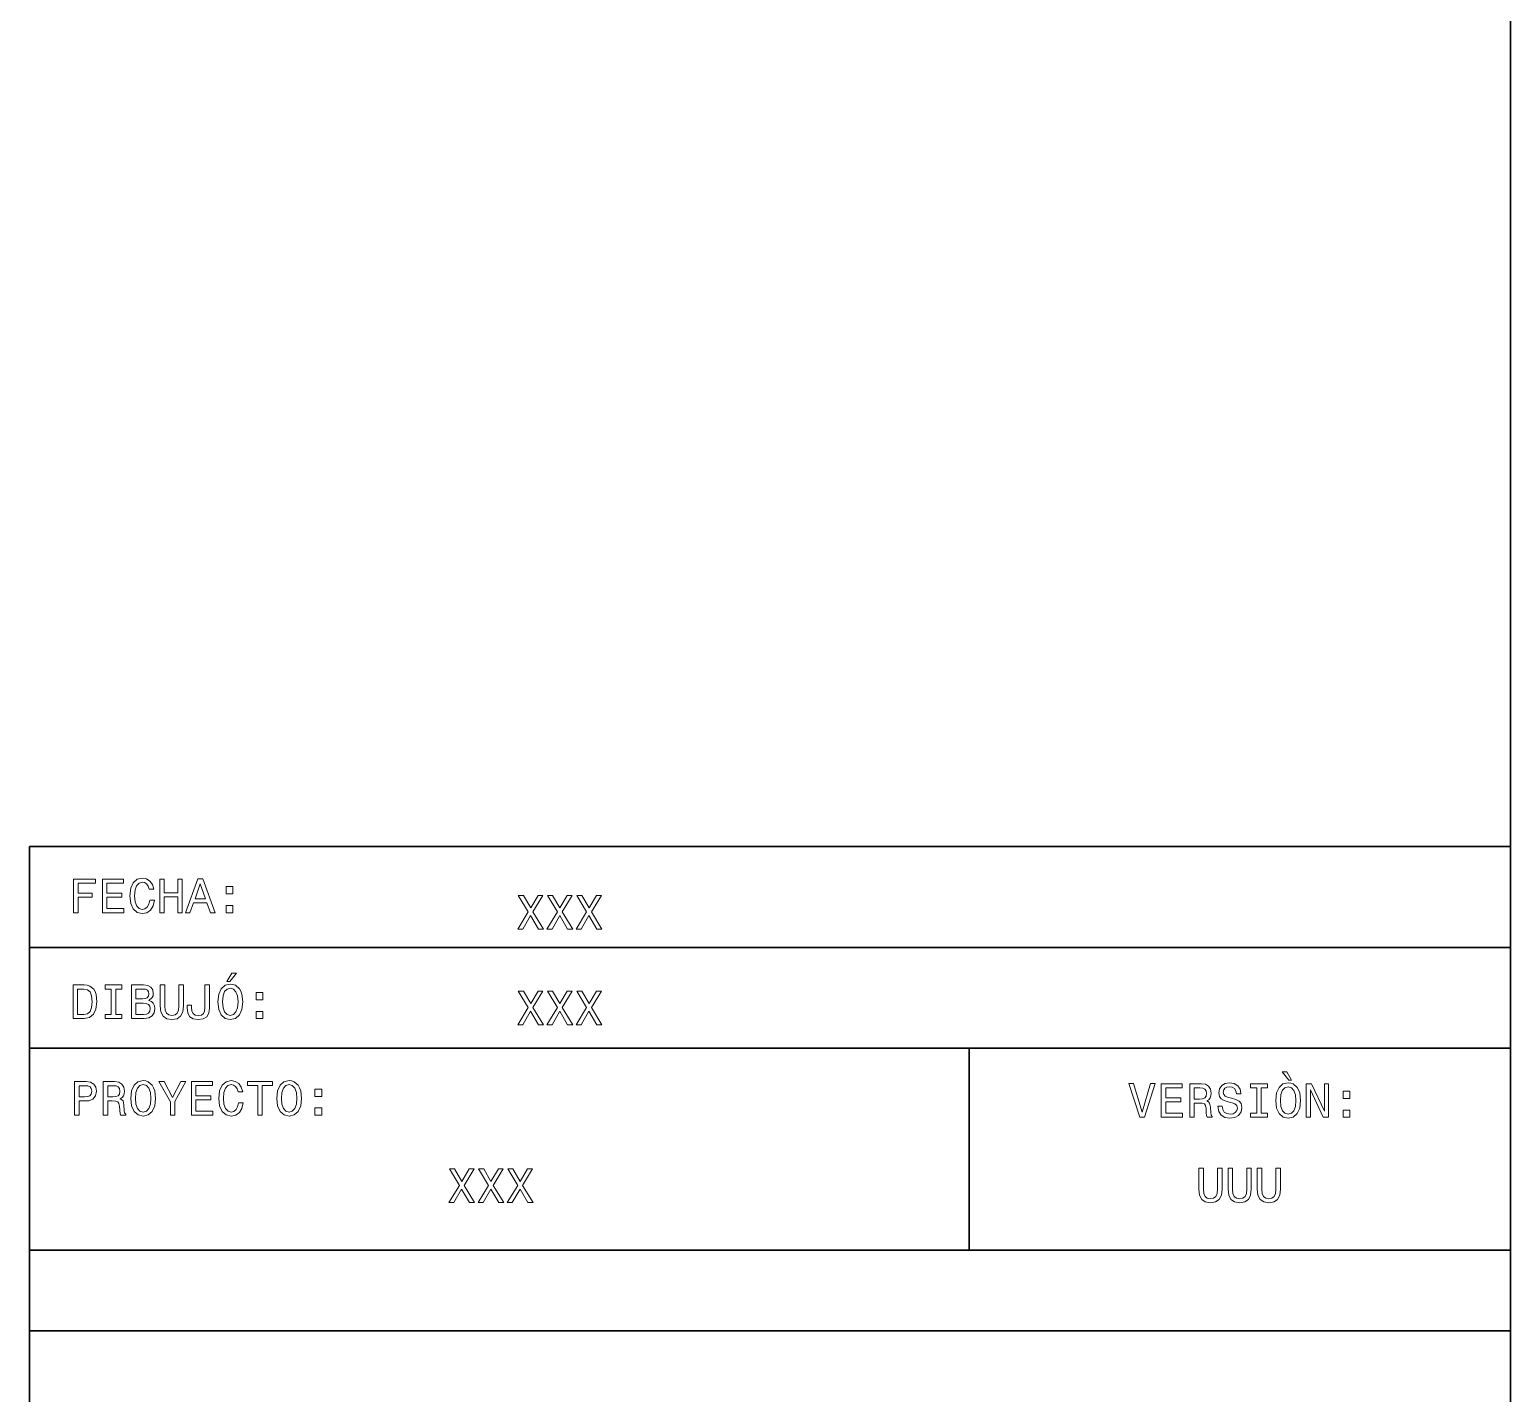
# Model space of a CAD drawing. Extents: x 15 to 1174, y 15 to 826.
# Drawn here: x 954 to 1174, y 217.7 to 420.4 of the extents above; entities that cross this region are included whole.
import ezdxf

# ---------------------------------------------------------------- set-up
doc = ezdxf.new("R2010")
doc.units = 0

msp = doc.modelspace()

# ---------------------------------------------------------------- linework, layer by layer
at = {"color": 7, "lineweight": 35}
for p, q in [((1173.969971, 15), (1173.969971, 825.840027)), ((953.969971, 299), (953.969971, 15)), ((953.969971, 299), (1173.969971, 299)), ((953.969971, 284), (1173.969971, 284)), ((953.969971, 269), (1173.969971, 269)), ((1093.573608, 269), (1093.573608, 239)), ((953.969971, 239), (1173.969971, 239)), ((953.969971, 227), (1173.969971, 227))]:
    msp.add_line(p, q, dxfattribs=at)
at = {"color": 7, "lineweight": 13}
for points in [[(960.497681, 289.162384), (961.167725, 289.162384), (961.167725, 291.460663), (963.271423, 291.460663), (963.271423, 292.058624), (961.167725, 292.058624), (961.167725, 293.55719), (963.75415, 293.55719), (963.75415, 294.162384), (960.497681, 294.162384)], [(964.798828, 289.162384), (967.968872, 289.162384), (967.968872, 289.767578), (965.46167, 289.767578), (965.46167, 291.460663), (967.695068, 291.460663), (967.695068, 292.058624), (965.46167, 292.058624), (965.46167, 293.55719), (967.911194, 293.55719), (967.911194, 294.162384), (964.798828, 294.162384)], [(971.816101, 291.021179), (971.671997, 290.415985), (971.434265, 289.983704), (971.102844, 289.717133), (970.713806, 289.630676), (970.245483, 289.760376), (969.878052, 290.149414), (969.633118, 290.783417), (969.553894, 291.662384), (969.633118, 292.534149), (969.87085, 293.175354), (970.238281, 293.564392), (970.713806, 293.701294), (971.059631, 293.629242), (971.355042, 293.427521), (971.585571, 293.103302), (971.74408, 292.656616), (972.428528, 292.656616), (972.212341, 293.341064), (971.837708, 293.859802), (971.326233, 294.18399), (970.713806, 294.299286), (969.950134, 294.119171), (969.366577, 293.614838), (968.991882, 292.786316), (968.862244, 291.662384), (968.991882, 290.538452), (969.366577, 289.70993), (969.950134, 289.198395), (970.713806, 289.025482), (971.38385, 289.162384), (971.924194, 289.54422), (972.30603, 290.171021), (972.507751, 291.021179)], [(973.314697, 289.162384), (973.98468, 289.162384), (973.98468, 291.511078), (975.98761, 291.511078), (975.98761, 289.162384), (976.650391, 289.162384), (976.650391, 294.162384), (975.98761, 294.162384), (975.98761, 292.123474), (973.98468, 292.123474), (973.98468, 294.162384), (973.314697, 294.162384)], [(977.133118, 289.162384), (977.795959, 289.162384), (978.321899, 290.632111), (980.317566, 290.632111), (980.843506, 289.162384), (981.520752, 289.162384), (979.690735, 294.169586), (978.955872, 294.169586)], [(978.552429, 291.244507), (979.323303, 293.449127), (980.094238, 291.244507)], [(983.163391, 291.957764), (984.157593, 291.957764), (984.157593, 293.03125), (983.163391, 293.03125)], [(1026.488525, 286.724976), (1027.244995, 286.724976), (1028.390503, 288.749481), (1029.557617, 286.724976), (1030.321289, 286.724976), (1028.757935, 289.297028), (1030.242065, 291.732178), (1029.514404, 291.732178), (1028.412109, 289.880585), (1027.331421, 291.732178), (1026.574951, 291.732178), (1028.05188, 289.289825)], [(1030.825684, 286.724976), (1031.582153, 286.724976), (1032.727661, 288.749481), (1033.894775, 286.724976), (1034.658569, 286.724976), (1033.095093, 289.297028), (1034.579224, 291.732178), (1033.851562, 291.732178), (1032.749268, 289.880585), (1031.668579, 291.732178), (1030.912109, 291.732178), (1032.389038, 289.289825)], [(1035.162842, 286.724976), (1035.919312, 286.724976), (1037.064819, 288.749481), (1038.232056, 286.724976), (1038.995728, 286.724976), (1037.432251, 289.297028), (1038.916504, 291.732178), (1038.188721, 291.732178), (1037.086426, 289.880585), (1036.005737, 291.732178), (1035.249268, 291.732178), (1036.726196, 289.289825)], [(983.163391, 289.162384), (984.157593, 289.162384), (984.157593, 290.23587), (983.163391, 290.23587)], [(983.287292, 278.939911), (983.712341, 278.939911), (984.713806, 280.164703), (984.007751, 280.164703)], [(962.091309, 278.413971), (960.427063, 278.413971), (960.427063, 273.413971), (962.091309, 273.413971), (962.876587, 273.572479), (963.460205, 274.055176), (963.820435, 274.840485), (963.950134, 275.913971), (963.834839, 277.009064), (963.690735, 277.441345), (963.489014, 277.78717), (962.905457, 278.255463), (962.523621, 278.370758)], [(962.040894, 277.815979), (962.58844, 277.707916), (962.963074, 277.376495), (963.186401, 276.785736), (963.258484, 275.913971), (963.179199, 275.071045), (962.955872, 274.480255), (962.574036, 274.127228), (962.040894, 274.011963), (961.097107, 274.011963), (961.097107, 277.815979)], [(966.104309, 274.019165), (965.182068, 274.019165), (965.182068, 273.413971), (967.68927, 273.413971), (967.68927, 274.019165), (966.76709, 274.019165), (966.76709, 277.808777), (967.68927, 277.808777), (967.68927, 278.413971), (965.182068, 278.413971), (965.182068, 277.808777), (966.104309, 277.808777)], [(971.673462, 276.115692), (972.177795, 276.533569), (972.307434, 276.814545), (972.350708, 277.16037), (972.257019, 277.700714), (971.976013, 278.089752), (971.522156, 278.327515), (970.888123, 278.413971), (969.108582, 278.413971), (969.108582, 273.413971), (970.989014, 273.413971), (971.659058, 273.514832), (972.156128, 273.810211), (972.465942, 274.278534), (972.574036, 274.912537), (972.509155, 275.337616), (972.336243, 275.690613), (972.055298, 275.949982)], [(970.751282, 276.33905), (969.771423, 276.33905), (969.771423, 277.815979), (970.808899, 277.815979), (971.197937, 277.772766), (971.471741, 277.643066), (971.637451, 277.419739), (971.695068, 277.088318), (971.630249, 276.756897), (971.457336, 276.526367), (971.161926, 276.382263)], [(973.388123, 275.315979), (973.489014, 274.415405), (973.80603, 273.7742), (974.339172, 273.406769), (975.110046, 273.277069), (975.873718, 273.406769), (976.40686, 273.7742), (976.723877, 274.408203), (976.83197, 275.315979), (976.83197, 278.413971), (976.161926, 278.413971), (976.161926, 275.279968), (976.097107, 274.667572), (975.902527, 274.228088), (975.571167, 273.968719), (975.110046, 273.882263), (974.634521, 273.968719), (974.303101, 274.228088), (974.108582, 274.66037), (974.050964, 275.279968), (974.050964, 278.413971), (973.388123, 278.413971)], [(980.023621, 275.071045), (979.973145, 274.537903), (979.821838, 274.170441), (979.512085, 273.947113), (979.03656, 273.882263), (978.568237, 273.947113), (978.258484, 274.156036), (978.078369, 274.523468), (978.027893, 275.05661), (978.042297, 275.41684), (977.393921, 275.41684), (977.379517, 275.049408), (977.465942, 274.249695), (977.761353, 273.694946), (978.272888, 273.385162), (979.029358, 273.277069), (979.778625, 273.385162), (980.290161, 273.694946), (980.585571, 274.242493), (980.679199, 275.042206), (980.679199, 278.413971), (980.023621, 278.413971)], [(981.9328, 275.913971), (982.0625, 274.790039), (982.437134, 273.961517), (983.020691, 273.449982), (983.784424, 273.277069), (984.540894, 273.449982), (985.131653, 273.961517), (985.499084, 274.790039), (985.635986, 275.913971), (985.499084, 277.030701), (985.340576, 277.484589), (985.131653, 277.859222), (984.540894, 278.370758), (984.180664, 278.500427), (983.784424, 278.550873), (983.013489, 278.370758), (982.429932, 277.866425), (982.0625, 277.037903)], [(982.624451, 275.913971), (982.703735, 276.785736), (982.941467, 277.426941), (983.308899, 277.815979), (983.784424, 277.952881), (984.252686, 277.815979), (984.620117, 277.419739), (984.85791, 276.778534), (984.944336, 275.913971), (984.85791, 275.042206), (984.620117, 274.401001), (984.252686, 274.011963), (983.784424, 273.882263), (983.308899, 274.011963), (982.941467, 274.401001), (982.703735, 275.035004)], [(987.624451, 276.209351), (988.618713, 276.209351), (988.618713, 277.282837), (987.624451, 277.282837)], [(1026.488525, 272.49292), (1027.244995, 272.49292), (1028.390503, 274.517426), (1029.557617, 272.49292), (1030.321289, 272.49292), (1028.757935, 275.064972), (1030.242065, 277.500122), (1029.514404, 277.500122), (1028.412109, 275.648529), (1027.331421, 277.500122), (1026.574951, 277.500122), (1028.05188, 275.05777)], [(1030.825684, 272.49292), (1031.582153, 272.49292), (1032.727661, 274.517426), (1033.894775, 272.49292), (1034.658569, 272.49292), (1033.095093, 275.064972), (1034.579224, 277.500122), (1033.851562, 277.500122), (1032.749268, 275.648529), (1031.668579, 277.500122), (1030.912109, 277.500122), (1032.389038, 275.05777)], [(1035.162842, 272.49292), (1035.919312, 272.49292), (1037.064819, 274.517426), (1038.232056, 272.49292), (1038.995728, 272.49292), (1037.432251, 275.064972), (1038.916504, 277.500122), (1038.188721, 277.500122), (1037.086426, 275.648529), (1036.005737, 277.500122), (1035.249268, 277.500122), (1036.726196, 275.05777)], [(970.909729, 274.011963), (969.771423, 274.011963), (969.771423, 275.733856), (970.84491, 275.733856), (971.298828, 275.683411), (971.622986, 275.532135), (971.817566, 275.272766), (971.882385, 274.898132), (971.817566, 274.501862), (971.637451, 274.228088), (971.334839, 274.062378)], [(987.624451, 273.413971), (988.618713, 273.413971), (988.618713, 274.487457), (987.624451, 274.487457)], [(960.648438, 259.061981), (961.311218, 259.061981), (961.311218, 261.172943), (962.046082, 261.172943), (962.788208, 261.208954), (963.378967, 261.461121), (963.760803, 261.951019), (963.890503, 262.621063), (963.789612, 263.240662), (963.501465, 263.69455), (963.02594, 263.968323), (962.377502, 264.061981), (960.648438, 264.061981)], [(964.899109, 259.061981), (965.569153, 259.061981), (965.569153, 261.172943), (966.253601, 261.172943), (966.757935, 261.151306), (967.074951, 261.050446), (967.247864, 260.812714), (967.319885, 260.387634), (967.355896, 259.739227), (967.399109, 259.314148), (967.485596, 259.061981), (968.242065, 259.061981), (968.242065, 259.198883), (968.076355, 259.400604), (968.018738, 259.775238), (967.968323, 260.582153), (967.845825, 261.180145), (967.680115, 261.367462), (967.420776, 261.504333), (967.708923, 261.684448), (967.910645, 261.936615), (968.040344, 262.253632), (968.083557, 262.635468), (967.982727, 263.240662), (967.694519, 263.69455), (967.218994, 263.968323), (966.570618, 264.061981), (964.899109, 264.061981)], [(968.991333, 261.561981), (969.121033, 260.438049), (969.495667, 259.609528), (970.079224, 259.097992), (970.842957, 258.925079), (971.599426, 259.097992), (972.190186, 259.609528), (972.557617, 260.438049), (972.694519, 261.561981), (972.557617, 262.678711), (972.399109, 263.132599), (972.190186, 263.507233), (971.599426, 264.018768), (971.239197, 264.148438), (970.842957, 264.198883), (970.072021, 264.018768), (969.488464, 263.514435), (969.121033, 262.685913)], [(975.554749, 259.061981), (975.554749, 261.086487), (977.197388, 264.069183), (976.44812, 264.069183), (975.216125, 261.698883), (973.969727, 264.069183), (973.170044, 264.069183), (974.884705, 261.043243), (974.884705, 259.061981)], [(978.004333, 259.061981), (981.174377, 259.061981), (981.174377, 259.667175), (978.667175, 259.667175), (978.667175, 261.36026), (980.900574, 261.36026), (980.900574, 261.958221), (978.667175, 261.958221), (978.667175, 263.456787), (981.116699, 263.456787), (981.116699, 264.061981), (978.004333, 264.061981)], [(985.021606, 260.920776), (984.877502, 260.315582), (984.639771, 259.883301), (984.30835, 259.61673), (983.919312, 259.530273), (983.450989, 259.659973), (983.083557, 260.049011), (982.838623, 260.683014), (982.759338, 261.561981), (982.838623, 262.433746), (983.076355, 263.074951), (983.443787, 263.463989), (983.919312, 263.600891), (984.265137, 263.528839), (984.560547, 263.327118), (984.791077, 263.002899), (984.949585, 262.556213), (985.634033, 262.556213), (985.417847, 263.240662), (985.043213, 263.759399), (984.531677, 264.083588), (983.919312, 264.198883), (983.15564, 264.018768), (982.572021, 263.514435), (982.197388, 262.685913), (982.067749, 261.561981), (982.197388, 260.438049), (982.572021, 259.609528), (983.15564, 259.097992), (983.919312, 258.925079), (984.589355, 259.061981), (985.1297, 259.443817), (985.511536, 260.070618), (985.713257, 260.920776)], [(987.860229, 259.061981), (988.523071, 259.061981), (988.523071, 263.456787), (990.036011, 263.456787), (990.036011, 264.061981), (986.340088, 264.061981), (986.340088, 263.456787), (987.860229, 263.456787)], [(990.677246, 261.561981), (990.806885, 260.438049), (991.18158, 259.609528), (991.765137, 259.097992), (992.528809, 258.925079), (993.285278, 259.097992), (993.876099, 259.609528), (994.24353, 260.438049), (994.380371, 261.561981), (994.24353, 262.678711), (994.085022, 263.132599), (993.876099, 263.507233), (993.285278, 264.018768), (992.925049, 264.148438), (992.528809, 264.198883), (991.757935, 264.018768), (991.174377, 263.514435), (990.806885, 262.685913)], [(1141.46875, 264.27063), (1140.748291, 265.495422), (1140.042236, 265.495422), (1141.043701, 264.27063)], [(962.197388, 263.449585), (962.6297, 263.406372), (962.946655, 263.26947), (963.134033, 263.017303), (963.198853, 262.621063), (963.126831, 262.203186), (962.932251, 261.951019), (962.600891, 261.82135), (962.146973, 261.785339), (961.311218, 261.785339), (961.311218, 263.449585)], [(966.383301, 263.449585), (966.822754, 263.406372), (967.132568, 263.26947), (967.327087, 263.017303), (967.391907, 262.621063), (967.319885, 262.203186), (967.125366, 261.951019), (966.793945, 261.82135), (966.340088, 261.785339), (965.569153, 261.785339), (965.569153, 263.449585)], [(969.682983, 261.561981), (969.762268, 262.433746), (970, 263.074951), (970.367432, 263.463989), (970.842957, 263.600891), (971.311218, 263.463989), (971.67865, 263.067749), (971.916443, 262.426544), (972.002869, 261.561981), (971.916443, 260.690216), (971.67865, 260.049011), (971.311218, 259.659973), (970.842957, 259.530273), (970.367432, 259.659973), (970, 260.049011), (969.762268, 260.683014)], [(991.368896, 261.561981), (991.44812, 262.433746), (991.685852, 263.074951), (992.053345, 263.463989), (992.528809, 263.600891), (992.997131, 263.463989), (993.364563, 263.067749), (993.602295, 262.426544), (993.688782, 261.561981), (993.602295, 260.690216), (993.364563, 260.049011), (992.997131, 259.659973), (992.528809, 259.530273), (992.053345, 259.659973), (991.685852, 260.049011), (991.44812, 260.683014)], [(996.368896, 261.857361), (997.363098, 261.857361), (997.363098, 262.930847), (996.368896, 262.930847)], [(1120.525024, 263.751892), (1119.271362, 259.493958), (1117.981689, 263.751892), (1117.297363, 263.751892), (1118.911133, 258.74469), (1119.631592, 258.74469), (1121.209473, 263.751892)], [(1122.095581, 258.74469), (1125.265625, 258.74469), (1125.265625, 259.349884), (1122.758423, 259.349884), (1122.758423, 261.042969), (1124.991821, 261.042969), (1124.991821, 261.64093), (1122.758423, 261.64093), (1122.758423, 263.139496), (1125.208008, 263.139496), (1125.208008, 263.74469), (1122.095581, 263.74469)], [(1126.339111, 258.74469), (1127.009155, 258.74469), (1127.009155, 260.855652), (1127.693604, 260.855652), (1128.197876, 260.834015), (1128.514893, 260.733154), (1128.687744, 260.495422), (1128.759888, 260.070343), (1128.795898, 259.421936), (1128.839111, 258.996857), (1128.925537, 258.74469), (1129.682007, 258.74469), (1129.682007, 258.881592), (1129.516357, 259.083313), (1129.45874, 259.457947), (1129.408203, 260.264862), (1129.285767, 260.862854), (1129.120117, 261.050171), (1128.860718, 261.187042), (1129.148926, 261.367157), (1129.350586, 261.619324), (1129.480347, 261.93634), (1129.52356, 262.318176), (1129.422607, 262.92337), (1129.134521, 263.377258), (1128.658936, 263.651031), (1128.01062, 263.74469), (1126.339111, 263.74469)], [(1127.823242, 263.132294), (1128.262695, 263.089081), (1128.57251, 262.952179), (1128.76709, 262.700012), (1128.831909, 262.303772), (1128.759888, 261.885895), (1128.565308, 261.633728), (1128.233887, 261.504059), (1127.780029, 261.468018), (1127.009155, 261.468018), (1127.009155, 263.132294)], [(1131.144531, 260.394531), (1130.488892, 260.394531), (1130.633057, 259.630859), (1130.993286, 259.068909), (1131.547974, 258.730286), (1132.297363, 258.607788), (1133.039429, 258.723083), (1133.594116, 259.04007), (1133.947144, 259.537201), (1134.076904, 260.19281), (1133.96875, 260.7836), (1133.666138, 261.165436), (1133.17627, 261.417603), (1132.52063, 261.604919), (1131.95874, 261.741821), (1131.591309, 261.900299), (1131.382324, 262.130859), (1131.317505, 262.491089), (1131.382324, 262.815308), (1131.569702, 263.060242), (1131.857788, 263.225952), (1132.254028, 263.2836), (1132.657593, 263.211548), (1132.974487, 263.017029), (1133.183472, 262.69281), (1133.284302, 262.253326), (1133.939941, 262.253326), (1133.939941, 262.267731), (1133.824707, 262.944977), (1133.486084, 263.44931), (1132.952881, 263.766296), (1132.232422, 263.874359), (1131.584106, 263.766296), (1131.079712, 263.463715), (1130.755493, 262.995422), (1130.640259, 262.390228), (1130.733887, 261.849884), (1131.00769, 261.482452), (1131.439941, 261.237488), (1132.030762, 261.050171), (1132.614258, 260.88446), (1133.053833, 260.725952), (1133.320312, 260.495422), (1133.414062, 260.120758), (1133.327515, 259.738922), (1133.104248, 259.450745), (1132.765625, 259.27063), (1132.326172, 259.212982), (1131.836182, 259.292236), (1131.461548, 259.522797), (1131.223877, 259.89743)], [(1136.288696, 259.349884), (1135.366455, 259.349884), (1135.366455, 258.74469), (1137.873657, 258.74469), (1137.873657, 259.349884), (1136.951538, 259.349884), (1136.951538, 263.139496), (1137.873657, 263.139496), (1137.873657, 263.74469), (1135.366455, 263.74469), (1135.366455, 263.139496), (1136.288696, 263.139496)], [(1139.105713, 261.24469), (1139.235352, 260.120758), (1139.609985, 259.292236), (1140.193604, 258.780701), (1140.957275, 258.607788), (1141.713745, 258.780701), (1142.304565, 259.292236), (1142.671997, 260.120758), (1142.808838, 261.24469), (1142.671997, 262.36142), (1142.513428, 262.815308), (1142.304565, 263.189941), (1141.713745, 263.701477), (1141.353516, 263.831146), (1140.957275, 263.881592), (1140.186401, 263.701477), (1139.602783, 263.197144), (1139.235352, 262.368622)], [(1139.797363, 261.24469), (1139.876587, 262.116455), (1140.114258, 262.75766), (1140.481689, 263.146698), (1140.957275, 263.2836), (1141.425537, 263.146698), (1141.792969, 262.750458), (1142.030762, 262.109253), (1142.117188, 261.24469), (1142.030762, 260.372925), (1141.792969, 259.73172), (1141.425537, 259.342682), (1140.957275, 259.212982), (1140.481689, 259.342682), (1140.114258, 259.73172), (1139.876587, 260.365723)], [(1143.651733, 258.74469), (1144.249756, 258.74469), (1144.249756, 262.844116), (1146.166138, 258.74469), (1146.937134, 258.74469), (1146.937134, 263.74469), (1146.331909, 263.74469), (1146.331909, 259.645264), (1144.437134, 263.74469), (1143.651733, 263.74469)], [(1149.134521, 261.54007), (1150.128662, 261.54007), (1150.128662, 262.613556), (1149.134521, 262.613556)], [(996.368896, 259.061981), (997.363098, 259.061981), (997.363098, 260.135468), (996.368896, 260.135468)], [(1149.134521, 258.74469), (1150.128662, 258.74469), (1150.128662, 259.818176), (1149.134521, 259.818176)], [(1016.253601, 246.061966), (1017.010132, 246.061966), (1018.15564, 248.086456), (1019.322815, 246.061966), (1020.086487, 246.061966), (1018.523071, 248.634018), (1020.007202, 251.069168), (1019.279541, 251.069168), (1018.177246, 249.21759), (1017.096558, 251.069168), (1016.340088, 251.069168), (1017.817017, 248.626801)], [(1020.59082, 246.061966), (1021.34729, 246.061966), (1022.492798, 248.086456), (1023.659973, 246.061966), (1024.423706, 246.061966), (1022.860229, 248.634018), (1024.34436, 251.069168), (1023.61676, 251.069168), (1022.514465, 249.21759), (1021.433716, 251.069168), (1020.677246, 251.069168), (1022.154175, 248.626801)], [(1024.927979, 246.061966), (1025.684448, 246.061966), (1026.829956, 248.086456), (1027.997192, 246.061966), (1028.760864, 246.061966), (1027.197388, 248.634018), (1028.681641, 251.069168), (1027.953857, 251.069168), (1026.851562, 249.21759), (1025.770874, 251.069168), (1025.014404, 251.069168), (1026.491333, 248.626801)], [(1127.694214, 248.0784), (1127.795166, 247.177811), (1128.112061, 246.536606), (1128.645264, 246.169174), (1129.416138, 246.03949), (1130.17981, 246.169174), (1130.713013, 246.536606), (1131.030029, 247.170609), (1131.138062, 248.0784), (1131.138062, 251.176376), (1130.468018, 251.176376), (1130.468018, 248.042374), (1130.403198, 247.429977), (1130.208618, 246.990494), (1129.877197, 246.731125), (1129.416138, 246.644669), (1128.940674, 246.731125), (1128.609253, 246.990494), (1128.414673, 247.422775), (1128.357056, 248.042374), (1128.357056, 251.176376), (1127.694214, 251.176376)], [(1132.031372, 248.0784), (1132.132324, 247.177811), (1132.449341, 246.536606), (1132.982422, 246.169174), (1133.753296, 246.03949), (1134.516968, 246.169174), (1135.050171, 246.536606), (1135.367188, 247.170609), (1135.47522, 248.0784), (1135.47522, 251.176376), (1134.805176, 251.176376), (1134.805176, 248.042374), (1134.740356, 247.429977), (1134.545776, 246.990494), (1134.214478, 246.731125), (1133.753296, 246.644669), (1133.277832, 246.731125), (1132.946411, 246.990494), (1132.751831, 247.422775), (1132.694214, 248.042374), (1132.694214, 251.176376), (1132.031372, 251.176376)], [(1136.368652, 248.0784), (1136.469482, 247.177811), (1136.786499, 246.536606), (1137.31958, 246.169174), (1138.090454, 246.03949), (1138.854248, 246.169174), (1139.387329, 246.536606), (1139.704346, 247.170609), (1139.812378, 248.0784), (1139.812378, 251.176376), (1139.142334, 251.176376), (1139.142334, 248.042374), (1139.077515, 247.429977), (1138.883057, 246.990494), (1138.551636, 246.731125), (1138.090454, 246.644669), (1137.61499, 246.731125), (1137.283569, 246.990494), (1137.089111, 247.422775), (1137.031372, 248.042374), (1137.031372, 251.176376), (1136.368652, 251.176376)]]:
    msp.add_lwpolyline(points, close=True, dxfattribs=at)

doc.saveas('drawing.dxf')
